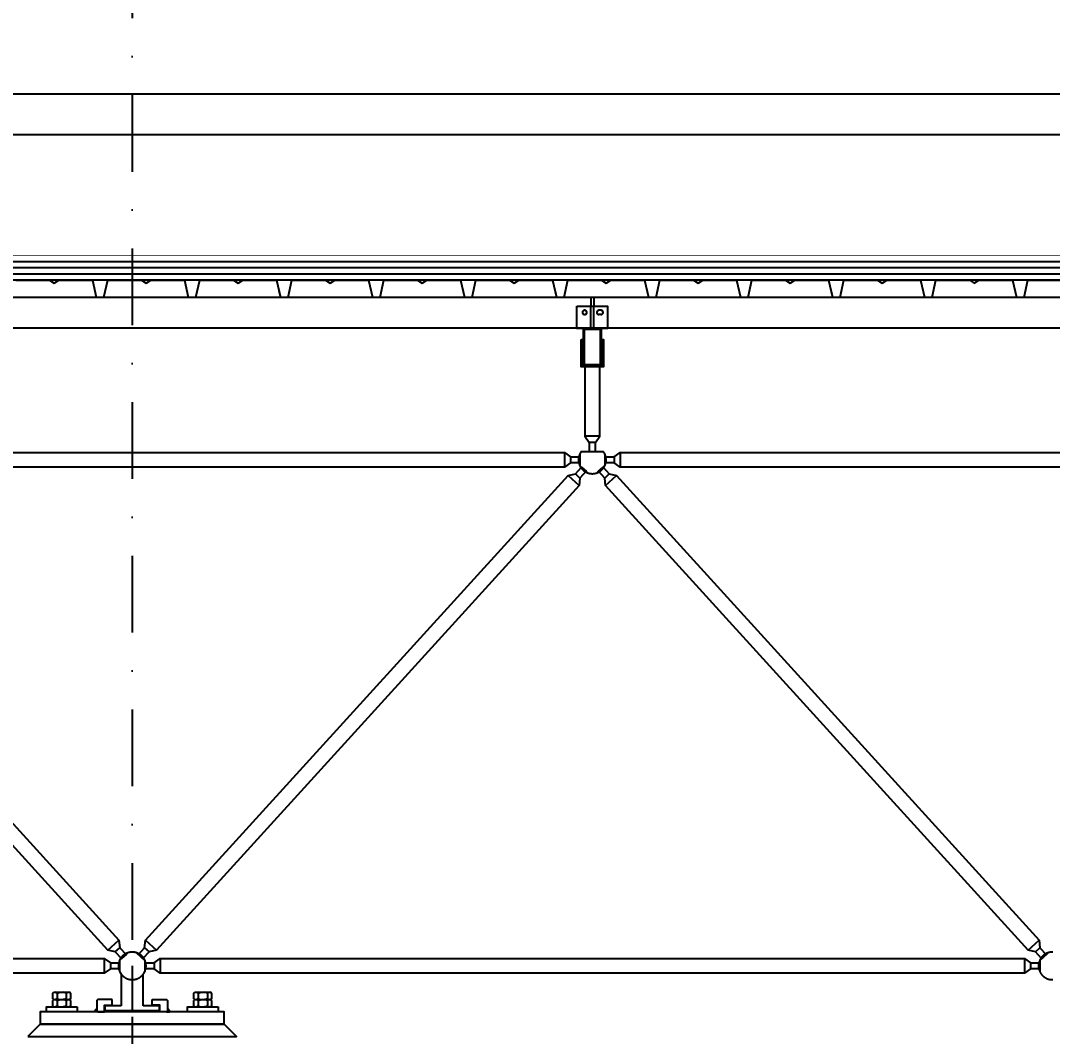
# Model space of a CAD drawing. Header units: centimetres. Extents: x 26569 to 160723, y -3143 to 14565.
# Drawn here: x 121071.3 to 121407.7, y -1001.5 to -670.3 of the extents above; entities that cross this region are included whole.
import ezdxf

# ---------------------------------------------------------------- set-up
doc = ezdxf.new("R2010")
doc.units = ezdxf.units.CM
doc.header["$LTSCALE"] = 100
doc.linetypes.add('DASHDOT2', pattern=[0.5, 0.25, -0.125, 0, -0.125])
doc.linetypes.add('HIDDEN', pattern=[9.525, 6.35, -3.175])
for name, color, linetype in [('A-ANNO-DIMS', 187, 'Continuous'), ('A-ANNO-GRID', 155, 'DASHDOT2'), ('A-ELEV-02', 253, 'Continuous'), ('A-ELEV-04', 250, 'Continuous'), ('A-WALL-INSL', 249, 'Continuous'), ('A-WALL-SNWPNL', 200, 'Continuous'), ('S-STEL', 3, 'Continuous')]:
    doc.layers.add(name, color=color, linetype=linetype)
doc.styles.add('Fields_100', font='act_simplex.shx', dxfattribs={"width": 0.8, "height": 20})
doc.linetypes.add('BATTING', pattern='A,0.00254,-2.54,[134,ltypeshp.shx,S=2.54,R=0,X=-2.54,Y=0],-5.08,[134,ltypeshp.shx,S=2.54,R=180,X=2.54,Y=0],-2.54', length=10.16254)
doc.dimstyles.new('FIELDS_100', dxfattribs={"dimscale": 0, "dimtxt": 20, "dimasz": 5, "dimexe": 5, "dimexo": 5, "dimgap": 5, "dimtad": 0, "dimdec": 0, "dimzin": 0, "dimdsep": 46, "dimtxsty": 'Fields_100', "dimblk": 'DOT', "dimcen": 0.09, "dimclrt": 50, "dimadec": 0, "dimazin": 0, "dimtfac": 1, "dimtdec": 0, "dimtix": 1, "dimtofl": 0, "dimtmove": 1, "dimatfit": 3, "dimfxl": 5, "dimfxlon": 1, "dimtolj": 1, "dimtzin": 0, "dimarcsym": 0})

# ---------------------------------------------------------------- blocks, each defined once
blk = doc.blocks.new('_Dot')
at = {"color": 0, "linetype": 'ByBlock', "lineweight": -2}
blk.add_line((-0.5, 0), (-1, 0), dxfattribs=at)
at = {"color": 0, "linetype": 'ByBlock', "const_width": 0.5}
blk.add_lwpolyline([(-0.25, 0, 1), (0.25, 0, 1)], format="xyb", close=True, dxfattribs=at)
blk = doc.blocks.new('*D481')
at = {"layer": 'A-ANNO-DIMS', "color": 0, "lineweight": -2, "transparency": 16777216}
for p, q in [((119307.73, -198.45), (119307.73, -188.45)), ((121107.73, -198.45), (121107.73, -188.45)), ((119312.73, -193.45), (120176.06, -193.45)), ((121102.73, -193.45), (120239.4, -193.45))]:
    blk.add_line(p, q, dxfattribs=at)
at = {"layer": 'DEFPOINTS', "color": 0, "transparency": 16777216}
for p in [(121107.73, -193.45), (119307.73, -1038.45), (121107.73, -1038.45)]:
    blk.add_point(p, dxfattribs=at)
at = {"layer": 'A-ANNO-DIMS', "color": 0, "lineweight": -2, "transparency": 16777216, "xscale": 5, "yscale": 5, "zscale": 5, "rotation": 180}
blk.add_blockref('_Dot', (119307.73, -193.45), dxfattribs=at)
at = {"layer": 'A-ANNO-DIMS', "color": 0, "lineweight": -2, "transparency": 16777216, "xscale": 5, "yscale": 5, "zscale": 5}
blk.add_blockref('_Dot', (121107.73, -193.45), dxfattribs=at)
at = {"layer": 'A-ANNO-DIMS', "color": 50, "transparency": 16777216, "insert": (120207.73, -193.45), "char_height": 20, "attachment_point": 5, "style": 'Fields_100'}
blk.add_mtext('\\A1;1800', dxfattribs=at)
blk = doc.blocks.new('*D482')
at = {"layer": 'A-ANNO-DIMS', "color": 0, "lineweight": -2, "transparency": 16777216}
for p, q in [((121107.73, -198.45), (121107.73, -188.45)), ((122907.73, -198.45), (122907.73, -188.45)), ((121112.73, -193.45), (121976.06, -193.45)), ((122902.73, -193.45), (122039.4, -193.45))]:
    blk.add_line(p, q, dxfattribs=at)
at = {"layer": 'DEFPOINTS', "color": 0, "transparency": 16777216}
for p in [(122907.73, -193.45), (121107.73, -1038.45), (122907.73, -1038.45)]:
    blk.add_point(p, dxfattribs=at)
at = {"layer": 'A-ANNO-DIMS', "color": 0, "lineweight": -2, "transparency": 16777216, "xscale": 5, "yscale": 5, "zscale": 5, "rotation": 180}
blk.add_blockref('_Dot', (121107.73, -193.45), dxfattribs=at)
at = {"layer": 'A-ANNO-DIMS', "color": 0, "lineweight": -2, "transparency": 16777216, "xscale": 5, "yscale": 5, "zscale": 5}
blk.add_blockref('_Dot', (122907.73, -193.45), dxfattribs=at)
at = {"layer": 'A-ANNO-DIMS', "color": 50, "transparency": 16777216, "insert": (122007.73, -193.45), "char_height": 20, "attachment_point": 5, "style": 'Fields_100'}
blk.add_mtext('\\A1;1800', dxfattribs=at)
blk = doc.blocks.new('SOMUN')
for p, q in [((-9.8, 7.1), (-8.2, 8)), ((-9.8, 0.9), (-9.8, 7.1)), ((-9.8, 0.9), (-8.2, 0)), ((-8.2, 8), (-5, 8)), ((-8.2, 0), (-5, 0)), ((-5, 7.1), (-6.6, 8)), ((-5, 0.9), (-6.6, 0)), ((-5, 8), (5, 8)), ((-5, 7.1), (-1.7, 8)), ((-5, 7.1), (-5, 0.9)), ((-5, 0.9), (-1.7, 0)), ((-5, 0), (5, 0)), ((5, 7.1), (1.7, 8)), ((5, 0.9), (1.7, 0)), ((5, 8), (8.2, 8)), ((5, 7.1), (6.6, 8)), ((5, 7.1), (5, 0.9)), ((5, 0.9), (6.6, 0)), ((5, 0), (8.2, 0)), ((9.8, 7.1), (8.2, 8)), ((9.8, 0.9), (8.2, 0)), ((9.8, 0.9), (9.8, 7.1))]:
    blk.add_line(p, q)

msp = doc.modelspace()

# ---------------------------------------------------------------- hatches: boundary and pattern name
at = {"layer": 'A-ELEV-02'}
for points in [[(121096.23, -993.24), (121096.53, -993.54), (121095.53, -993.54), (121095.53, -993.51), (121095.53, -993.48), (121095.54, -993.44), (121095.54, -993.41), (121095.54, -993.37), (121095.55, -993.34), (121095.56, -993.31), (121095.57, -993.27), (121095.58, -993.24), (121095.59, -993.21), (121095.6, -993.18), (121095.61, -993.14), (121095.63, -993.11), (121095.64, -993.08), (121095.66, -993.05), (121095.68, -993.02), (121095.69, -992.99), (121095.71, -992.97), (121095.73, -992.94), (121095.76, -992.91), (121095.78, -992.89), (121095.8, -992.86), (121095.82, -992.84), (121095.85, -992.81), (121095.87, -992.79), (121095.9, -992.77), (121095.93, -992.75), (121095.95, -992.73), (121095.98, -992.71), (121096.01, -992.69), (121096.04, -992.67), (121096.07, -992.65), (121096.1, -992.64), (121096.13, -992.63), (121096.17, -992.61), (121096.2, -992.6), (121096.23, -992.59)], [(121119.23, -993.24), (121118.93, -993.54), (121119.93, -993.54), (121119.93, -993.51), (121119.93, -993.48), (121119.92, -993.44), (121119.92, -993.41), (121119.92, -993.37), (121119.91, -993.34), (121119.9, -993.31), (121119.89, -993.27), (121119.88, -993.24), (121119.87, -993.21), (121119.86, -993.18), (121119.85, -993.14), (121119.83, -993.11), (121119.82, -993.08), (121119.8, -993.05), (121119.78, -993.02), (121119.77, -992.99), (121119.75, -992.97), (121119.73, -992.94), (121119.7, -992.91), (121119.68, -992.89), (121119.66, -992.86), (121119.64, -992.84), (121119.61, -992.81), (121119.59, -992.79), (121119.56, -992.77), (121119.53, -992.75), (121119.5, -992.73), (121119.48, -992.71), (121119.45, -992.69), (121119.42, -992.67), (121119.39, -992.65), (121119.36, -992.64), (121119.33, -992.63), (121119.29, -992.61), (121119.26, -992.6), (121119.23, -992.59)]]:
    msp.add_hatch(color=256, dxfattribs=at).paths.add_polyline_path(points, flags=0)

# ---------------------------------------------------------------- linework, layer by layer
at = {"elevation": 0}
for points in [[(121089.73, -991.94), (121089.73, -993.54), (121079.73, -993.54), (121079.73, -991.94), (121089.73, -991.94)], [(121135.73, -991.94), (121135.73, -993.54), (121125.73, -993.54), (121125.73, -991.94), (121135.73, -991.94)]]:
    msp.add_lwpolyline(points, dxfattribs=at)
for points in [[(121077.73, -997.54), (121137.73, -997.54), (121137.73, -993.54), (121077.73, -993.54)], [(121073.73, -1001.54), (121141.73, -1001.54), (121137.73, -997.54), (121077.73, -997.54)]]:
    msp.add_lwpolyline(points, close=True)
at = {"layer": 'A-ANNO-GRID'}
msp.add_lwpolyline([(121107.73, -143.45), (121107.73, -1876.54)], dxfattribs=at)
at = {"layer": 'A-ELEV-02'}
for points in [[(113862.73, -760.44), (122930.23, -760.44)], [(121257.23, -760.44), (121257.23, -763.44)], [(121258.23, -760.44), (121258.23, -763.44)], [(121259.93, -764.74), (121259.91, -764.74), (121259.9, -764.74), (121259.88, -764.75), (121259.87, -764.75), (121259.85, -764.75), (121259.83, -764.75), (121259.82, -764.75), (121259.8, -764.76), (121259.79, -764.76), (121259.77, -764.76), (121259.75, -764.77), (121259.74, -764.77), (121259.72, -764.78), (121259.7, -764.78), (121259.69, -764.79), (121259.67, -764.79), (121259.66, -764.8), (121259.64, -764.81), (121259.62, -764.81), (121259.61, -764.82), (121259.59, -764.83), (121259.58, -764.84), (121259.56, -764.85), (121259.55, -764.86), (121259.53, -764.87), (121259.52, -764.88), (121259.5, -764.89), (121259.49, -764.9), (121259.47, -764.91), (121259.46, -764.92), (121259.45, -764.94), (121259.43, -764.95), (121259.42, -764.96), (121259.41, -764.98), (121259.4, -764.99), (121259.39, -765), (121259.38, -765.02), (121259.36, -765.03), (121259.35, -765.05), (121259.34, -765.06), (121259.33, -765.08), (121259.33, -765.09), (121259.32, -765.11), (121259.31, -765.12), (121259.3, -765.14), (121259.29, -765.15), (121259.29, -765.17), (121259.28, -765.19), (121259.27, -765.2), (121259.27, -765.22), (121259.26, -765.23), (121259.26, -765.25), (121259.25, -765.27), (121259.25, -765.28), (121259.24, -765.3), (121259.24, -765.32), (121259.24, -765.33), (121259.24, -765.35), (121259.23, -765.36), (121259.23, -765.38), (121259.23, -765.4), (121259.23, -765.41), (121259.23, -765.43), (121259.23, -765.44), (121259.23, -765.46), (121259.23, -765.48), (121259.23, -765.49), (121259.23, -765.51), (121259.23, -765.52), (121259.24, -765.54), (121259.24, -765.55), (121259.24, -765.57), (121259.24, -765.59), (121259.25, -765.6), (121259.25, -765.62), (121259.26, -765.64), (121259.26, -765.65), (121259.27, -765.67), (121259.27, -765.69), (121259.28, -765.7), (121259.29, -765.72), (121259.29, -765.73), (121259.3, -765.75), (121259.31, -765.77), (121259.32, -765.78), (121259.33, -765.8), (121259.33, -765.81), (121259.34, -765.83), (121259.35, -765.84), (121259.36, -765.86), (121259.38, -765.87), (121259.39, -765.89), (121259.4, -765.9), (121259.41, -765.91), (121259.42, -765.93), (121259.43, -765.94), (121259.45, -765.95), (121259.46, -765.96), (121259.47, -765.98), (121259.49, -765.99), (121259.5, -766), (121259.52, -766.01), (121259.53, -766.02), (121259.55, -766.03), (121259.56, -766.04), (121259.58, -766.05), (121259.59, -766.06), (121259.61, -766.07), (121259.62, -766.07), (121259.64, -766.08), (121259.66, -766.09), (121259.67, -766.09), (121259.69, -766.1), (121259.7, -766.11), (121259.72, -766.11), (121259.74, -766.12), (121259.75, -766.12), (121259.77, -766.13), (121259.79, -766.13), (121259.8, -766.13), (121259.82, -766.13), (121259.83, -766.14), (121259.85, -766.14), (121259.87, -766.14), (121259.88, -766.14), (121259.9, -766.14), (121259.91, -766.14), (121259.93, -766.14)], [(121260.53, -764.74), (121259.93, -764.74)], [(121260.53, -766.14), (121259.93, -766.14)], [(121260.53, -766.14), (121260.55, -766.14), (121260.56, -766.14), (121260.58, -766.14), (121260.59, -766.14), (121260.61, -766.14), (121260.62, -766.14), (121260.64, -766.13), (121260.66, -766.13), (121260.67, -766.13), (121260.69, -766.13), (121260.71, -766.12), (121260.72, -766.12), (121260.74, -766.11), (121260.76, -766.11), (121260.77, -766.1), (121260.79, -766.09), (121260.8, -766.09), (121260.82, -766.08), (121260.84, -766.07), (121260.85, -766.07), (121260.87, -766.06), (121260.88, -766.05), (121260.9, -766.04), (121260.91, -766.03), (121260.93, -766.02), (121260.94, -766.01), (121260.96, -766), (121260.97, -765.99), (121260.98, -765.98), (121261, -765.96), (121261.01, -765.95), (121261.02, -765.94), (121261.04, -765.93), (121261.05, -765.91), (121261.06, -765.9), (121261.07, -765.89), (121261.08, -765.87), (121261.1, -765.86), (121261.11, -765.84), (121261.12, -765.83), (121261.13, -765.81), (121261.13, -765.8), (121261.14, -765.78), (121261.15, -765.77), (121261.16, -765.75), (121261.17, -765.73), (121261.17, -765.72), (121261.18, -765.7), (121261.19, -765.69), (121261.19, -765.67), (121261.2, -765.65), (121261.2, -765.64), (121261.21, -765.62), (121261.21, -765.6), (121261.21, -765.59), (121261.22, -765.57), (121261.22, -765.55), (121261.22, -765.54), (121261.23, -765.52), (121261.23, -765.51), (121261.23, -765.49), (121261.23, -765.48), (121261.23, -765.46), (121261.23, -765.44), (121261.23, -765.43), (121261.23, -765.41), (121261.23, -765.4), (121261.23, -765.38), (121261.23, -765.36), (121261.22, -765.35), (121261.22, -765.33), (121261.22, -765.32), (121261.21, -765.3), (121261.21, -765.28), (121261.21, -765.27), (121261.2, -765.25), (121261.2, -765.23), (121261.19, -765.22), (121261.19, -765.2), (121261.18, -765.19), (121261.17, -765.17), (121261.17, -765.15), (121261.16, -765.14), (121261.15, -765.12), (121261.14, -765.11), (121261.13, -765.09), (121261.13, -765.08), (121261.12, -765.06), (121261.11, -765.05), (121261.1, -765.03), (121261.08, -765.02), (121261.07, -765), (121261.06, -764.99), (121261.05, -764.98), (121261.04, -764.96), (121261.02, -764.95), (121261.01, -764.94), (121261, -764.92), (121260.98, -764.91), (121260.97, -764.9), (121260.96, -764.89), (121260.94, -764.88), (121260.93, -764.87), (121260.91, -764.86), (121260.9, -764.85), (121260.88, -764.84), (121260.87, -764.83), (121260.85, -764.82), (121260.84, -764.81), (121260.82, -764.81), (121260.8, -764.8), (121260.79, -764.79), (121260.77, -764.79), (121260.76, -764.78), (121260.74, -764.78), (121260.72, -764.77), (121260.71, -764.77), (121260.69, -764.76), (121260.67, -764.76), (121260.66, -764.76), (121260.64, -764.75), (121260.62, -764.75), (121260.61, -764.75), (121260.59, -764.75), (121260.58, -764.75), (121260.56, -764.74), (121260.55, -764.74), (121260.53, -764.74)], [(113862.73, -770.44), (122930.23, -770.44)], [(121252.73, -770.44), (121262.73, -770.44)], [(121254.13, -776.04), (121254.63, -776.04)], [(121260.83, -776.04), (121261.33, -776.04)], [(121254.13, -777.44), (121254.63, -777.44)], [(121260.83, -777.44), (121261.33, -777.44)], [(121255.31, -783.24), (121255.31, -805.84), (121256.73, -807.84), (121256.73, -810.84)], [(121258.73, -810.84), (121258.73, -807.84), (121260.14, -805.84), (121260.14, -783.24)], [(121260.14, -805.84), (121255.31, -805.84)], [(121258.73, -807.84), (121256.73, -807.84)], [(120961.83, -812.54), (120964.83, -812.54), (120966.83, -811.13), (121248.63, -811.13), (121250.63, -812.54), (121253.63, -812.54)], [(121248.63, -811.13), (121248.63, -815.96)], [(121250.63, -812.54), (121250.63, -814.54)], [(121254.13, -810.84), (121254.04, -810.96), (121253.96, -811.09), (121253.88, -811.22), (121253.8, -811.35), (121253.73, -811.48), (121253.66, -811.62), (121253.6, -811.76), (121253.54, -811.91), (121253.48, -812.05), (121253.46, -812.13), (121253.43, -812.2), (121253.41, -812.28), (121253.39, -812.36), (121253.37, -812.43), (121253.35, -812.51), (121253.33, -812.59), (121253.32, -812.67), (121253.3, -812.74), (121253.29, -812.82), (121253.28, -812.9), (121253.27, -812.98), (121253.26, -813.06), (121253.25, -813.14), (121253.24, -813.22), (121253.24, -813.3), (121253.23, -813.38), (121253.23, -813.46), (121253.23, -813.54), (121253.23, -813.62), (121253.23, -813.7), (121253.24, -813.78), (121253.24, -813.86), (121253.25, -813.94), (121253.25, -814.01), (121253.26, -814.09), (121253.27, -814.17), (121253.29, -814.25), (121253.31, -814.4), (121253.35, -814.56), (121253.38, -814.71), (121253.43, -814.86), (121253.47, -815), (121253.52, -815.14), (121253.58, -815.29), (121253.64, -815.42), (121253.71, -815.56), (121253.77, -815.69), (121253.85, -815.82), (121253.93, -815.95), (121254.01, -816.07), (121254.1, -816.2), (121254.19, -816.32), (121254.29, -816.44), (121254.39, -816.56), (121254.5, -816.68), (121254.55, -816.73), (121254.61, -816.79), (121254.67, -816.84), (121254.73, -816.9), (121254.79, -816.95), (121254.85, -817), (121254.91, -817.05), (121254.97, -817.1), (121255.03, -817.15), (121255.1, -817.19), (121255.16, -817.24), (121255.23, -817.29), (121255.3, -817.33), (121255.36, -817.37), (121255.43, -817.41), (121255.5, -817.45), (121255.57, -817.49), (121255.64, -817.53), (121255.71, -817.57), (121255.78, -817.6), (121255.86, -817.64), (121255.93, -817.67), (121256, -817.7), (121256.08, -817.73), (121256.15, -817.76), (121256.22, -817.78), (121256.3, -817.81), (121256.37, -817.83), (121256.52, -817.88), (121256.67, -817.92), (121256.83, -817.95), (121256.98, -817.98), (121257.13, -818), (121257.28, -818.02), (121257.43, -818.03), (121257.58, -818.04), (121257.73, -818.04), (121257.88, -818.04), (121258.03, -818.03), (121258.18, -818.02), (121258.33, -818), (121258.48, -817.98), (121258.63, -817.95), (121258.79, -817.92), (121258.94, -817.88), (121259.09, -817.83), (121259.16, -817.81), (121259.24, -817.78), (121259.31, -817.76), (121259.38, -817.73), (121259.46, -817.7), (121259.53, -817.67), (121259.6, -817.64), (121259.68, -817.6), (121259.75, -817.57), (121259.82, -817.53), (121259.89, -817.49), (121259.96, -817.45), (121260.03, -817.41), (121260.1, -817.37), (121260.16, -817.33), (121260.23, -817.29), (121260.3, -817.24), (121260.36, -817.19), (121260.43, -817.15), (121260.49, -817.1), (121260.55, -817.05), (121260.61, -817), (121260.67, -816.95), (121260.73, -816.9), (121260.79, -816.84), (121260.85, -816.79), (121260.91, -816.73), (121260.96, -816.68), (121261.07, -816.56), (121261.17, -816.44), (121261.27, -816.32), (121261.36, -816.2), (121261.45, -816.07), (121261.53, -815.95), (121261.61, -815.82), (121261.69, -815.69), (121261.75, -815.56), (121261.82, -815.42), (121261.88, -815.29), (121261.94, -815.14), (121261.99, -815), (121262.03, -814.86), (121262.08, -814.71), (121262.11, -814.56), (121262.15, -814.4), (121262.17, -814.25), (121262.19, -814.17), (121262.2, -814.09), (121262.21, -814.01), (121262.21, -813.94), (121262.22, -813.86), (121262.22, -813.78), (121262.23, -813.7), (121262.23, -813.62), (121262.23, -813.54), (121262.23, -813.46), (121262.23, -813.38), (121262.22, -813.3), (121262.22, -813.22), (121262.21, -813.14), (121262.2, -813.06), (121262.19, -812.98), (121262.18, -812.9), (121262.17, -812.82), (121262.16, -812.74), (121262.14, -812.67), (121262.13, -812.59), (121262.11, -812.51), (121262.09, -812.43), (121262.07, -812.36), (121262.05, -812.28), (121262.03, -812.2), (121262, -812.13), (121261.98, -812.05), (121261.92, -811.91), (121261.86, -811.76), (121261.8, -811.62), (121261.73, -811.48), (121261.66, -811.35), (121261.58, -811.22), (121261.5, -811.09), (121261.42, -810.96), (121261.33, -810.84)], [(121253.63, -811.69), (121253.63, -815.4)], [(121254.13, -810.84), (121261.33, -810.84)], [(121261.83, -812.54), (121264.83, -812.54), (121266.83, -811.13), (121548.63, -811.13), (121550.63, -812.54), (121553.63, -812.54)], [(121261.83, -811.69), (121261.83, -815.4)], [(121264.83, -812.54), (121264.83, -814.54)], [(121266.83, -811.13), (121266.83, -815.96)], [(121253.63, -814.54), (121250.63, -814.54), (121248.63, -815.96), (120966.83, -815.96), (120964.83, -814.54), (120961.83, -814.54)], [(121253.6, -815.33), (121256.34, -817.83)], [(121259.12, -817.83), (121261.86, -815.33)], [(121553.63, -814.54), (121550.63, -814.54), (121548.63, -815.96), (121266.83, -815.96), (121264.83, -814.54), (121261.83, -814.54)], [(121249.82, -818.65), (121253.4, -821.9)], [(121252.21, -818.12), (121253.69, -819.47)], [(121261.77, -819.47), (121263.25, -818.12)], [(121262.06, -821.9), (121265.64, -818.65)], [(121099.82, -973.43), (121103.4, -970.19)], [(121112.06, -970.19), (121115.64, -973.43)], [(121399.82, -973.43), (121403.4, -970.19)], [(121102.21, -973.96), (121103.69, -972.62)], [(121111.33, -981.24), (121111.42, -981.12), (121111.5, -981), (121111.58, -980.87), (121111.66, -980.74), (121111.73, -980.6), (121111.8, -980.47), (121111.86, -980.32), (121111.92, -980.18), (121111.98, -980.03), (121112, -979.96), (121112.03, -979.88), (121112.05, -979.81), (121112.07, -979.73), (121112.09, -979.65), (121112.11, -979.58), (121112.13, -979.5), (121112.14, -979.42), (121112.16, -979.34), (121112.17, -979.26), (121112.18, -979.19), (121112.19, -979.11), (121112.2, -979.03), (121112.21, -978.95), (121112.22, -978.87), (121112.22, -978.79), (121112.23, -978.71), (121112.23, -978.63), (121112.23, -978.55), (121112.23, -978.47), (121112.23, -978.39), (121112.22, -978.31), (121112.22, -978.23), (121112.21, -978.15), (121112.21, -978.07), (121112.2, -977.99), (121112.19, -977.92), (121112.17, -977.84), (121112.15, -977.68), (121112.11, -977.53), (121112.08, -977.38), (121112.03, -977.23), (121111.99, -977.09), (121111.94, -976.94), (121111.88, -976.8), (121111.82, -976.67), (121111.75, -976.53), (121111.69, -976.4), (121111.61, -976.27), (121111.53, -976.14), (121111.45, -976.01), (121111.36, -975.89), (121111.27, -975.76), (121111.17, -975.64), (121111.07, -975.53), (121110.96, -975.41), (121110.91, -975.36), (121110.85, -975.3), (121110.79, -975.25), (121110.73, -975.19), (121110.67, -975.14), (121110.61, -975.09), (121110.55, -975.04), (121110.49, -974.99), (121110.43, -974.94), (121110.36, -974.89), (121110.3, -974.85), (121110.23, -974.8), (121110.16, -974.76), (121110.1, -974.72), (121110.03, -974.67), (121109.96, -974.63), (121109.89, -974.6), (121109.82, -974.56), (121109.75, -974.52), (121109.68, -974.49), (121109.6, -974.45), (121109.53, -974.42), (121109.46, -974.39), (121109.38, -974.36), (121109.31, -974.33), (121109.24, -974.3), (121109.16, -974.28), (121109.09, -974.25), (121108.94, -974.21), (121108.79, -974.17), (121108.63, -974.14), (121108.48, -974.11), (121108.33, -974.08), (121108.18, -974.07), (121108.03, -974.05), (121107.88, -974.05), (121107.73, -974.04), (121107.58, -974.05), (121107.43, -974.05), (121107.28, -974.07), (121107.13, -974.08), (121106.98, -974.11), (121106.83, -974.14), (121106.67, -974.17), (121106.52, -974.21), (121106.37, -974.25), (121106.3, -974.28), (121106.22, -974.3), (121106.15, -974.33), (121106.08, -974.36), (121106, -974.39), (121105.93, -974.42), (121105.86, -974.45), (121105.78, -974.49), (121105.71, -974.52), (121105.64, -974.56), (121105.57, -974.6), (121105.5, -974.63), (121105.43, -974.67), (121105.36, -974.72), (121105.3, -974.76), (121105.23, -974.8), (121105.16, -974.85), (121105.1, -974.89), (121105.03, -974.94), (121104.97, -974.99), (121104.91, -975.04), (121104.85, -975.09), (121104.79, -975.14), (121104.73, -975.19), (121104.67, -975.25), (121104.61, -975.3), (121104.55, -975.36), (121104.5, -975.41), (121104.39, -975.53), (121104.29, -975.64), (121104.19, -975.76), (121104.1, -975.89), (121104.01, -976.01), (121103.93, -976.14), (121103.85, -976.27), (121103.77, -976.4), (121103.71, -976.53), (121103.64, -976.67), (121103.58, -976.8), (121103.52, -976.94), (121103.47, -977.09), (121103.43, -977.23), (121103.38, -977.38), (121103.35, -977.53), (121103.31, -977.68), (121103.29, -977.84), (121103.27, -977.92), (121103.26, -977.99), (121103.25, -978.07), (121103.25, -978.15), (121103.24, -978.23), (121103.24, -978.31), (121103.23, -978.39), (121103.23, -978.47), (121103.23, -978.55), (121103.23, -978.63), (121103.23, -978.71), (121103.24, -978.79), (121103.24, -978.87), (121103.25, -978.95), (121103.26, -979.03), (121103.27, -979.11), (121103.28, -979.19), (121103.29, -979.26), (121103.3, -979.34), (121103.32, -979.42), (121103.33, -979.5), (121103.35, -979.58), (121103.37, -979.65), (121103.39, -979.73), (121103.41, -979.81), (121103.43, -979.88), (121103.46, -979.96), (121103.48, -980.03), (121103.54, -980.18), (121103.6, -980.32), (121103.66, -980.47), (121103.73, -980.6), (121103.8, -980.74), (121103.88, -980.87), (121103.96, -981), (121104.04, -981.12), (121104.13, -981.24)], [(121103.6, -976.76), (121106.34, -974.26)], [(121109.12, -974.26), (121111.86, -976.76)], [(121111.77, -972.62), (121113.25, -973.96)], [(121402.21, -973.96), (121403.69, -972.62)], [(121407.83, -974.04), (121407.73, -974.04), (121407.63, -974.04), (121407.53, -974.05), (121407.43, -974.05), (121407.33, -974.06), (121407.22, -974.07), (121407.12, -974.09), (121407.02, -974.1), (121406.91, -974.12), (121406.81, -974.14), (121406.7, -974.16), (121406.6, -974.19), (121406.49, -974.22), (121406.39, -974.25), (121406.28, -974.28), (121406.18, -974.32), (121406.07, -974.36), (121405.97, -974.4), (121405.87, -974.45), (121405.76, -974.5), (121405.66, -974.55), (121405.56, -974.6), (121405.46, -974.66), (121405.36, -974.72), (121405.27, -974.78), (121405.17, -974.84), (121405.08, -974.91), (121404.98, -974.98), (121404.89, -975.05), (121404.8, -975.12), (121404.72, -975.2), (121404.63, -975.28), (121404.55, -975.36), (121404.47, -975.45), (121404.39, -975.53), (121404.31, -975.62), (121404.24, -975.71), (121404.16, -975.8), (121404.09, -975.89), (121404.03, -975.99), (121403.96, -976.08), (121403.9, -976.18), (121403.84, -976.28), (121403.79, -976.38), (121403.73, -976.48), (121403.68, -976.58), (121403.63, -976.68), (121403.59, -976.78), (121403.55, -976.89), (121403.51, -976.99), (121403.47, -977.1), (121403.44, -977.2), (121403.4, -977.31), (121403.37, -977.41), (121403.35, -977.52), (121403.33, -977.62), (121403.31, -977.72), (121403.29, -977.83), (121403.27, -977.93), (121403.26, -978.04), (121403.25, -978.14), (121403.24, -978.24), (121403.23, -978.34), (121403.23, -978.44), (121403.23, -978.54), (121403.23, -978.64), (121403.23, -978.74), (121403.24, -978.85), (121403.25, -978.95), (121403.26, -979.05), (121403.27, -979.15), (121403.29, -979.26), (121403.31, -979.36), (121403.33, -979.47), (121403.35, -979.57), (121403.37, -979.68), (121403.4, -979.78), (121403.44, -979.89), (121403.47, -979.99), (121403.51, -980.1), (121403.55, -980.2), (121403.59, -980.3), (121403.63, -980.41), (121403.68, -980.51), (121403.73, -980.61), (121403.79, -980.71), (121403.84, -980.81), (121403.9, -980.91), (121403.96, -981.01), (121404.03, -981.1), (121404.09, -981.2), (121404.16, -981.29), (121404.24, -981.38), (121404.31, -981.47), (121404.39, -981.56), (121404.47, -981.64), (121404.55, -981.73), (121404.63, -981.81), (121404.72, -981.89), (121404.8, -981.96), (121404.89, -982.04), (121404.98, -982.11), (121405.08, -982.18), (121405.17, -982.25), (121405.27, -982.31), (121405.36, -982.37), (121405.46, -982.43), (121405.56, -982.49), (121405.66, -982.54), (121405.76, -982.59), (121405.87, -982.64), (121405.97, -982.69), (121406.07, -982.73), (121406.18, -982.77), (121406.28, -982.8), (121406.39, -982.84), (121406.49, -982.87), (121406.6, -982.9), (121406.7, -982.92), (121406.81, -982.95), (121406.91, -982.97), (121407.02, -982.99), (121407.12, -983), (121407.22, -983.02), (121407.33, -983.03), (121407.43, -983.03), (121407.53, -983.04), (121407.63, -983.04), (121407.73, -983.04), (121407.83, -983.04)], [(121403.6, -976.76), (121406.34, -974.26)], [(120811.83, -977.54), (120814.83, -977.54), (120816.83, -976.13), (121098.63, -976.13), (121100.63, -977.54), (121103.63, -977.54)], [(121098.63, -976.13), (121098.63, -980.96)], [(121100.63, -977.54), (121100.63, -979.54)], [(121103.63, -976.69), (121103.63, -980.4)], [(121107.73, -978.54), (121107.73, -993.54)], [(121111.83, -977.54), (121114.83, -977.54), (121116.83, -976.13), (121398.63, -976.13), (121400.63, -977.54), (121403.63, -977.54)], [(121111.83, -976.69), (121111.83, -980.4)], [(121114.83, -977.54), (121114.83, -979.54)], [(121116.83, -976.13), (121116.83, -980.96)], [(121398.63, -976.13), (121398.63, -980.96)], [(121400.63, -977.54), (121400.63, -979.54)], [(121403.63, -976.69), (121403.63, -980.4)], [(121103.63, -979.54), (121100.63, -979.54), (121098.63, -980.96), (120816.83, -980.96), (120814.83, -979.54), (120811.83, -979.54)], [(121104.13, -981.24), (121104.13, -991.54)], [(121111.33, -991.54), (121111.33, -981.24)], [(121403.63, -979.54), (121400.63, -979.54), (121398.63, -980.96), (121116.83, -980.96), (121114.83, -979.54), (121111.83, -979.54)], [(121104.13, -991.54), (121098.83, -991.54)], [(121098.83, -991.54), (121098.83, -993.14)], [(121116.63, -991.54), (121111.33, -991.54)], [(121116.63, -993.14), (121116.63, -991.54)], [(121096.23, -992.59), (121096.21, -992.6), (121096.19, -992.6), (121096.18, -992.61), (121096.16, -992.61), (121096.14, -992.62), (121096.12, -992.63), (121096.11, -992.64), (121096.09, -992.65), (121096.07, -992.65), (121096.06, -992.66), (121096.04, -992.67), (121096.02, -992.68), (121096, -992.69), (121095.99, -992.7), (121095.97, -992.71), (121095.95, -992.73), (121095.94, -992.74), (121095.92, -992.75), (121095.91, -992.76), (121095.89, -992.77), (121095.88, -992.79), (121095.86, -992.8), (121095.85, -992.81), (121095.83, -992.83), (121095.82, -992.84), (121095.8, -992.86), (121095.79, -992.87), (121095.77, -992.89), (121095.76, -992.9), (121095.75, -992.92), (121095.74, -992.94), (121095.72, -992.95), (121095.71, -992.97), (121095.7, -992.99), (121095.69, -993), (121095.68, -993.02), (121095.67, -993.04), (121095.66, -993.06), (121095.65, -993.07), (121095.64, -993.09), (121095.63, -993.11), (121095.62, -993.13), (121095.61, -993.15), (121095.6, -993.16), (121095.6, -993.18), (121095.59, -993.2), (121095.58, -993.22), (121095.58, -993.24), (121095.57, -993.26), (121095.57, -993.28), (121095.56, -993.3), (121095.56, -993.32), (121095.55, -993.34), (121095.55, -993.35), (121095.54, -993.37), (121095.54, -993.39), (121095.54, -993.41), (121095.54, -993.43), (121095.53, -993.45), (121095.53, -993.47), (121095.53, -993.49), (121095.53, -993.51), (121095.53, -993.53), (121095.53, -993.54)], [(121096.53, -993.54), (121095.53, -993.54)], [(121096.53, -993.54), (121096.23, -993.24)], [(121098.83, -993.14), (121116.63, -993.14)], [(121099.03, -993.54), (121099.03, -993.34)], [(121099.03, -993.34), (121116.43, -993.34)], [(121116.43, -993.54), (121099.03, -993.54)], [(121099.08, -993.34), (121099.08, -993.14)], [(121116.38, -993.34), (121116.38, -993.14)], [(121116.43, -993.54), (121116.43, -993.34)], [(121118.93, -993.54), (121119.23, -993.24)], [(121118.93, -993.54), (121119.93, -993.54)], [(121119.93, -993.54), (121119.93, -993.53), (121119.93, -993.51), (121119.93, -993.49), (121119.93, -993.47), (121119.93, -993.45), (121119.92, -993.43), (121119.92, -993.41), (121119.92, -993.39), (121119.92, -993.37), (121119.91, -993.35), (121119.91, -993.34), (121119.9, -993.32), (121119.9, -993.3), (121119.89, -993.28), (121119.89, -993.26), (121119.88, -993.24), (121119.88, -993.22), (121119.87, -993.2), (121119.86, -993.18), (121119.86, -993.16), (121119.85, -993.15), (121119.84, -993.13), (121119.83, -993.11), (121119.82, -993.09), (121119.81, -993.07), (121119.8, -993.06), (121119.79, -993.04), (121119.78, -993.02), (121119.77, -993), (121119.76, -992.99), (121119.75, -992.97), (121119.74, -992.95), (121119.72, -992.94), (121119.71, -992.92), (121119.7, -992.9), (121119.69, -992.89), (121119.67, -992.87), (121119.66, -992.86), (121119.64, -992.84), (121119.63, -992.83), (121119.61, -992.81), (121119.6, -992.8), (121119.58, -992.79), (121119.57, -992.77), (121119.55, -992.76), (121119.54, -992.75), (121119.52, -992.74), (121119.51, -992.73), (121119.49, -992.71), (121119.47, -992.7), (121119.46, -992.69), (121119.44, -992.68), (121119.42, -992.67), (121119.4, -992.66), (121119.39, -992.65), (121119.37, -992.65), (121119.35, -992.64), (121119.34, -992.63), (121119.32, -992.62), (121119.3, -992.61), (121119.28, -992.61), (121119.27, -992.6), (121119.25, -992.6), (121119.23, -992.59)]]:
    msp.add_lwpolyline(points, dxfattribs=at)
for points in [[(121252.73, -763.44), (121262.73, -763.44), (121262.73, -770.74), (121252.73, -770.74)], [(121255.93, -765.44), (121255.93, -765.43), (121255.93, -765.41), (121255.93, -765.4), (121255.93, -765.38), (121255.93, -765.36), (121255.92, -765.35), (121255.92, -765.33), (121255.92, -765.32), (121255.91, -765.3), (121255.91, -765.28), (121255.91, -765.27), (121255.9, -765.25), (121255.9, -765.23), (121255.89, -765.22), (121255.89, -765.2), (121255.88, -765.19), (121255.87, -765.17), (121255.87, -765.15), (121255.86, -765.14), (121255.85, -765.12), (121255.84, -765.11), (121255.83, -765.09), (121255.83, -765.08), (121255.82, -765.06), (121255.81, -765.05), (121255.8, -765.03), (121255.78, -765.02), (121255.77, -765), (121255.76, -764.99), (121255.75, -764.98), (121255.74, -764.96), (121255.72, -764.95), (121255.71, -764.94), (121255.7, -764.92), (121255.68, -764.91), (121255.67, -764.9), (121255.66, -764.89), (121255.64, -764.88), (121255.63, -764.87), (121255.61, -764.86), (121255.6, -764.85), (121255.58, -764.84), (121255.57, -764.83), (121255.55, -764.82), (121255.54, -764.81), (121255.52, -764.81), (121255.5, -764.8), (121255.49, -764.79), (121255.47, -764.79), (121255.46, -764.78), (121255.44, -764.78), (121255.42, -764.77), (121255.41, -764.77), (121255.39, -764.76), (121255.37, -764.76), (121255.36, -764.76), (121255.34, -764.75), (121255.32, -764.75), (121255.31, -764.75), (121255.29, -764.75), (121255.28, -764.75), (121255.26, -764.74), (121255.25, -764.74), (121255.23, -764.74), (121255.21, -764.74), (121255.2, -764.74), (121255.18, -764.75), (121255.17, -764.75), (121255.15, -764.75), (121255.13, -764.75), (121255.12, -764.75), (121255.1, -764.76), (121255.09, -764.76), (121255.07, -764.76), (121255.05, -764.77), (121255.04, -764.77), (121255.02, -764.78), (121255, -764.78), (121254.99, -764.79), (121254.97, -764.79), (121254.96, -764.8), (121254.94, -764.81), (121254.92, -764.81), (121254.91, -764.82), (121254.89, -764.83), (121254.88, -764.84), (121254.86, -764.85), (121254.85, -764.86), (121254.83, -764.87), (121254.82, -764.88), (121254.8, -764.89), (121254.79, -764.9), (121254.77, -764.91), (121254.76, -764.92), (121254.75, -764.94), (121254.73, -764.95), (121254.72, -764.96), (121254.71, -764.98), (121254.7, -764.99), (121254.69, -765), (121254.68, -765.02), (121254.66, -765.03), (121254.65, -765.05), (121254.64, -765.06), (121254.63, -765.08), (121254.63, -765.09), (121254.62, -765.11), (121254.61, -765.12), (121254.6, -765.14), (121254.59, -765.15), (121254.59, -765.17), (121254.58, -765.19), (121254.57, -765.2), (121254.57, -765.22), (121254.56, -765.23), (121254.56, -765.25), (121254.55, -765.27), (121254.55, -765.28), (121254.54, -765.3), (121254.54, -765.32), (121254.54, -765.33), (121254.54, -765.35), (121254.53, -765.36), (121254.53, -765.38), (121254.53, -765.4), (121254.53, -765.41), (121254.53, -765.43), (121254.53, -765.44), (121254.53, -765.46), (121254.53, -765.48), (121254.53, -765.49), (121254.53, -765.51), (121254.53, -765.52), (121254.54, -765.54), (121254.54, -765.55), (121254.54, -765.57), (121254.54, -765.59), (121254.55, -765.6), (121254.55, -765.62), (121254.56, -765.64), (121254.56, -765.65), (121254.57, -765.67), (121254.57, -765.69), (121254.58, -765.7), (121254.59, -765.72), (121254.59, -765.73), (121254.6, -765.75), (121254.61, -765.77), (121254.62, -765.78), (121254.63, -765.8), (121254.63, -765.81), (121254.64, -765.83), (121254.65, -765.84), (121254.66, -765.86), (121254.68, -765.87), (121254.69, -765.89), (121254.7, -765.9), (121254.71, -765.91), (121254.72, -765.93), (121254.73, -765.94), (121254.75, -765.95), (121254.76, -765.96), (121254.77, -765.98), (121254.79, -765.99), (121254.8, -766), (121254.82, -766.01), (121254.83, -766.02), (121254.85, -766.03), (121254.86, -766.04), (121254.88, -766.05), (121254.89, -766.06), (121254.91, -766.07), (121254.92, -766.07), (121254.94, -766.08), (121254.96, -766.09), (121254.97, -766.09), (121254.99, -766.1), (121255, -766.11), (121255.02, -766.11), (121255.04, -766.12), (121255.05, -766.12), (121255.07, -766.13), (121255.09, -766.13), (121255.1, -766.13), (121255.12, -766.13), (121255.13, -766.14), (121255.15, -766.14), (121255.17, -766.14), (121255.18, -766.14), (121255.2, -766.14), (121255.21, -766.14), (121255.23, -766.14), (121255.25, -766.14), (121255.26, -766.14), (121255.28, -766.14), (121255.29, -766.14), (121255.31, -766.14), (121255.32, -766.14), (121255.34, -766.13), (121255.36, -766.13), (121255.37, -766.13), (121255.39, -766.13), (121255.41, -766.12), (121255.42, -766.12), (121255.44, -766.11), (121255.46, -766.11), (121255.47, -766.1), (121255.49, -766.09), (121255.5, -766.09), (121255.52, -766.08), (121255.54, -766.07), (121255.55, -766.07), (121255.57, -766.06), (121255.58, -766.05), (121255.6, -766.04), (121255.61, -766.03), (121255.63, -766.02), (121255.64, -766.01), (121255.66, -766), (121255.67, -765.99), (121255.68, -765.98), (121255.7, -765.96), (121255.71, -765.95), (121255.72, -765.94), (121255.74, -765.93), (121255.75, -765.91), (121255.76, -765.9), (121255.77, -765.89), (121255.78, -765.87), (121255.8, -765.86), (121255.81, -765.84), (121255.82, -765.83), (121255.83, -765.81), (121255.83, -765.8), (121255.84, -765.78), (121255.85, -765.77), (121255.86, -765.75), (121255.87, -765.73), (121255.87, -765.72), (121255.88, -765.7), (121255.89, -765.69), (121255.89, -765.67), (121255.9, -765.65), (121255.9, -765.64), (121255.91, -765.62), (121255.91, -765.6), (121255.91, -765.59), (121255.92, -765.57), (121255.92, -765.55), (121255.92, -765.54), (121255.93, -765.52), (121255.93, -765.51), (121255.93, -765.49), (121255.93, -765.48), (121255.93, -765.46)], [(121254.13, -774.24), (121254.63, -774.24), (121254.63, -782.74), (121260.83, -782.74), (121260.83, -774.24), (121261.33, -774.24), (121261.33, -783.24), (121254.13, -783.24)], [(121104.23, -976.18), (121102.21, -973.96), (121099.82, -973.43), (120962.06, -821.9), (120961.77, -819.47), (120959.75, -817.25), (120961.23, -815.9), (120963.25, -818.12), (120965.64, -818.65), (121103.4, -970.19), (121103.69, -972.62), (121105.71, -974.84)], [(121109.75, -974.84), (121111.77, -972.62), (121112.06, -970.19), (121249.82, -818.65), (121252.21, -818.12), (121254.23, -815.9), (121255.71, -817.25), (121253.69, -819.47), (121253.4, -821.9), (121115.64, -973.43), (121113.25, -973.96), (121111.23, -976.18)], [(121404.23, -976.18), (121402.21, -973.96), (121399.82, -973.43), (121262.06, -821.9), (121261.77, -819.47), (121259.75, -817.25), (121261.23, -815.9), (121263.25, -818.12), (121265.64, -818.65), (121403.4, -970.19), (121403.69, -972.62), (121405.71, -974.84)], [(121112.23, -978.54), (121112.23, -978.44), (121112.23, -978.34), (121112.22, -978.24), (121112.21, -978.14), (121112.2, -978.04), (121112.19, -977.93), (121112.17, -977.83), (121112.15, -977.72), (121112.13, -977.62), (121112.11, -977.52), (121112.08, -977.41), (121112.06, -977.31), (121112.02, -977.2), (121111.99, -977.1), (121111.95, -976.99), (121111.91, -976.89), (121111.87, -976.78), (121111.83, -976.68), (121111.78, -976.58), (121111.73, -976.48), (121111.67, -976.38), (121111.62, -976.28), (121111.56, -976.18), (121111.5, -976.08), (121111.43, -975.99), (121111.37, -975.89), (121111.3, -975.8), (121111.22, -975.71), (121111.15, -975.62), (121111.07, -975.53), (121110.99, -975.45), (121110.91, -975.36), (121110.83, -975.28), (121110.74, -975.2), (121110.66, -975.12), (121110.57, -975.05), (121110.48, -974.98), (121110.38, -974.91), (121110.29, -974.84), (121110.19, -974.78), (121110.1, -974.72), (121110, -974.66), (121109.9, -974.6), (121109.8, -974.55), (121109.7, -974.5), (121109.59, -974.45), (121109.49, -974.4), (121109.39, -974.36), (121109.28, -974.32), (121109.18, -974.28), (121109.07, -974.25), (121108.97, -974.22), (121108.86, -974.19), (121108.76, -974.16), (121108.65, -974.14), (121108.55, -974.12), (121108.44, -974.1), (121108.34, -974.09), (121108.24, -974.07), (121108.13, -974.06), (121108.03, -974.05), (121107.93, -974.05), (121107.83, -974.04), (121107.73, -974.04), (121107.63, -974.04), (121107.53, -974.05), (121107.43, -974.05), (121107.33, -974.06), (121107.22, -974.07), (121107.12, -974.09), (121107.02, -974.1), (121106.91, -974.12), (121106.81, -974.14), (121106.7, -974.16), (121106.6, -974.19), (121106.49, -974.22), (121106.39, -974.25), (121106.28, -974.28), (121106.18, -974.32), (121106.07, -974.36), (121105.97, -974.4), (121105.87, -974.45), (121105.76, -974.5), (121105.66, -974.55), (121105.56, -974.6), (121105.46, -974.66), (121105.36, -974.72), (121105.27, -974.78), (121105.17, -974.84), (121105.08, -974.91), (121104.98, -974.98), (121104.89, -975.05), (121104.8, -975.12), (121104.72, -975.2), (121104.63, -975.28), (121104.55, -975.36), (121104.47, -975.45), (121104.39, -975.53), (121104.31, -975.62), (121104.24, -975.71), (121104.16, -975.8), (121104.09, -975.89), (121104.03, -975.99), (121103.96, -976.08), (121103.9, -976.18), (121103.84, -976.28), (121103.79, -976.38), (121103.73, -976.48), (121103.68, -976.58), (121103.63, -976.68), (121103.59, -976.78), (121103.55, -976.89), (121103.51, -976.99), (121103.47, -977.1), (121103.44, -977.2), (121103.4, -977.31), (121103.37, -977.41), (121103.35, -977.52), (121103.33, -977.62), (121103.31, -977.72), (121103.29, -977.83), (121103.27, -977.93), (121103.26, -978.04), (121103.25, -978.14), (121103.24, -978.24), (121103.23, -978.34), (121103.23, -978.44), (121103.23, -978.54), (121103.23, -978.64), (121103.23, -978.74), (121103.24, -978.85), (121103.25, -978.95), (121103.26, -979.05), (121103.27, -979.15), (121103.29, -979.26), (121103.31, -979.36), (121103.33, -979.47), (121103.35, -979.57), (121103.37, -979.68), (121103.4, -979.78), (121103.44, -979.89), (121103.47, -979.99), (121103.51, -980.1), (121103.55, -980.2), (121103.59, -980.3), (121103.63, -980.41), (121103.68, -980.51), (121103.73, -980.61), (121103.79, -980.71), (121103.84, -980.81), (121103.9, -980.91), (121103.96, -981.01), (121104.03, -981.1), (121104.09, -981.2), (121104.16, -981.29), (121104.24, -981.38), (121104.31, -981.47), (121104.39, -981.56), (121104.47, -981.64), (121104.55, -981.73), (121104.63, -981.81), (121104.72, -981.89), (121104.8, -981.96), (121104.89, -982.04), (121104.98, -982.11), (121105.08, -982.18), (121105.17, -982.25), (121105.27, -982.31), (121105.36, -982.37), (121105.46, -982.43), (121105.56, -982.49), (121105.66, -982.54), (121105.76, -982.59), (121105.87, -982.64), (121105.97, -982.69), (121106.07, -982.73), (121106.18, -982.77), (121106.28, -982.8), (121106.39, -982.84), (121106.49, -982.87), (121106.6, -982.9), (121106.7, -982.92), (121106.81, -982.95), (121106.91, -982.97), (121107.02, -982.99), (121107.12, -983), (121107.22, -983.02), (121107.33, -983.03), (121107.43, -983.03), (121107.53, -983.04), (121107.63, -983.04), (121107.73, -983.04), (121107.83, -983.04), (121107.93, -983.04), (121108.03, -983.03), (121108.13, -983.03), (121108.24, -983.02), (121108.34, -983), (121108.44, -982.99), (121108.55, -982.97), (121108.65, -982.95), (121108.76, -982.92), (121108.86, -982.9), (121108.97, -982.87), (121109.07, -982.84), (121109.18, -982.8), (121109.28, -982.77), (121109.39, -982.73), (121109.49, -982.69), (121109.59, -982.64), (121109.7, -982.59), (121109.8, -982.54), (121109.9, -982.49), (121110, -982.43), (121110.1, -982.37), (121110.19, -982.31), (121110.29, -982.25), (121110.38, -982.18), (121110.48, -982.11), (121110.57, -982.04), (121110.66, -981.96), (121110.74, -981.89), (121110.83, -981.81), (121110.91, -981.73), (121110.99, -981.64), (121111.07, -981.56), (121111.15, -981.47), (121111.22, -981.38), (121111.3, -981.29), (121111.37, -981.2), (121111.43, -981.1), (121111.5, -981.01), (121111.56, -980.91), (121111.62, -980.81), (121111.67, -980.71), (121111.73, -980.61), (121111.78, -980.51), (121111.83, -980.41), (121111.87, -980.3), (121111.91, -980.2), (121111.95, -980.1), (121111.99, -979.99), (121112.02, -979.89), (121112.06, -979.78), (121112.08, -979.68), (121112.11, -979.57), (121112.13, -979.47), (121112.15, -979.36), (121112.17, -979.26), (121112.19, -979.15), (121112.2, -979.05), (121112.21, -978.95), (121112.22, -978.85), (121112.23, -978.74), (121112.23, -978.64)], [(121101.23, -989.54), (121096.53, -989.54), (121096.23, -989.84), (121096.23, -993.24), (121096.53, -993.54), (121098.73, -993.54), (121098.73, -991.34), (121101.23, -991.34)], [(121114.23, -989.54), (121118.93, -989.54), (121119.23, -989.84), (121119.23, -993.24), (121118.93, -993.54), (121116.73, -993.54), (121116.73, -991.34), (121114.23, -991.34)]]:
    msp.add_lwpolyline(points, close=True, dxfattribs=at)
at = {"layer": 'A-ELEV-02', "linetype": 'HIDDEN', "ltscale": 0.1}
for points in [[(121257.23, -770.44), (121257.23, -763.44)], [(121258.23, -770.44), (121258.23, -763.44)]]:
    msp.add_lwpolyline(points, dxfattribs=at)
at = {"layer": 'A-ELEV-04'}
for p, q in [((122968.28, -694.3), (103052.48, -694.3)), ((104871.32, -707.43), (122929.69, -707.43))]:
    msp.add_line(p, q, dxfattribs=at)
at = {"layer": 'A-WALL-INSL', "ltscale": 0.002, "const_width": 0.2}
msp.add_lwpolyline([(122937.73, -746.94), (104865.23, -746.94)], dxfattribs=at)
at = {"layer": 'A-WALL-INSL', "linetype": 'BATTING', "ltscale": 0.002}
for points in [[(122937.73, -748.94), (104865.23, -748.94)], [(122937.73, -752.94), (104865.23, -752.94)]]:
    msp.add_lwpolyline(points, dxfattribs=at)
at = {"layer": 'A-WALL-INSL', "ltscale": 0.002}
for points in [[(122937.73, -750.94), (104865.23, -750.94)], [(122937.73, -754.94), (104865.23, -754.94)]]:
    msp.add_lwpolyline(points, dxfattribs=at)
at = {"layer": 'A-WALL-SNWPNL', "ltscale": 100}
for points in [[(121069.77, -754.94), (121080.77, -754.94), (121082.27, -755.94), (121083.77, -754.94), (121094.77, -754.94), (121096.02, -760.44), (121098.52, -760.44), (121099.77, -754.94), (121110.77, -754.94), (121112.27, -755.94), (121113.77, -754.94), (121124.77, -754.94), (121126.02, -760.44), (121128.52, -760.44), (121129.77, -754.94), (121140.77, -754.94), (121142.27, -755.94), (121143.77, -754.94), (121154.77, -754.94), (121156.02, -760.44), (121158.52, -760.44), (121158.96, -758.49)], [(121155.57, -758.49), (121156.02, -760.44), (121158.52, -760.44), (121159.77, -754.94), (121170.77, -754.94), (121172.27, -755.94), (121173.77, -754.94), (121184.77, -754.94), (121186.02, -760.44), (121188.52, -760.44), (121189.77, -754.94), (121200.77, -754.94), (121202.27, -755.94), (121203.77, -754.94), (121214.77, -754.94), (121216.02, -760.44), (121218.52, -760.44), (121219.77, -754.94), (121230.77, -754.94), (121232.27, -755.94), (121233.77, -754.94), (121244.77, -754.94), (121246.02, -760.44), (121248.52, -760.44), (121248.96, -758.49)], [(121245.57, -758.49), (121246.02, -760.44), (121248.52, -760.44), (121249.77, -754.94), (121260.77, -754.94), (121262.27, -755.94), (121263.77, -754.94), (121274.77, -754.94), (121276.02, -760.44), (121278.52, -760.44), (121279.77, -754.94), (121290.77, -754.94), (121292.27, -755.94), (121293.77, -754.94), (121304.77, -754.94), (121306.02, -760.44), (121308.52, -760.44), (121309.77, -754.94), (121320.77, -754.94), (121322.27, -755.94), (121323.77, -754.94), (121334.77, -754.94), (121336.02, -760.44), (121338.52, -760.44), (121338.96, -758.49)], [(121335.57, -758.49), (121336.02, -760.44), (121338.52, -760.44), (121339.77, -754.94), (121350.77, -754.94), (121352.27, -755.94), (121353.77, -754.94), (121364.77, -754.94), (121366.02, -760.44), (121368.52, -760.44), (121369.77, -754.94), (121380.77, -754.94), (121382.27, -755.94), (121383.77, -754.94), (121394.77, -754.94), (121396.02, -760.44), (121398.52, -760.44), (121399.77, -754.94), (121410.77, -754.94)]]:
    msp.add_lwpolyline(points, dxfattribs=at)
at = {"layer": 'S-STEL'}
msp.add_lwpolyline([(121260.73, -782.74), (121260.73, -770.74), (121254.73, -770.74), (121254.73, -782.74)], dxfattribs=at)
msp.add_lwpolyline([(121260.43, -771.04), (121255.03, -771.04), (121255.03, -782.44), (121260.43, -782.44)], close=True, dxfattribs=at)

# ---------------------------------------------------------------- block references
at = {"xscale": 0.3, "yscale": 0.3, "zscale": 0.3}
for p in [(121084.73, -989.54), (121130.73, -989.54), (121084.73, -991.94), (121130.73, -991.94)]:
    msp.add_blockref('SOMUN', p, dxfattribs=at)

# ---------------------------------------------------------------- dimensions: what is measured, and where the dimension line sits
at = {"layer": 'A-ANNO-DIMS'}
for base, p1, p2, picture, middle in [((121107.73, -193.45), (119307.73, -1038.45), (121107.73, -1038.45), '*D481', (120207.73, -193.45)), ((122907.73, -193.45), (121107.73, -1038.45), (122907.73, -1038.45), '*D482', (122007.73, -193.45))]:
    dim = msp.add_linear_dim(base=base, p1=p1, p2=p2, dimstyle='FIELDS_100', override={"dimscale": 1}, dxfattribs=at)
    dim.commit()
    dim.dimension.update_dxf_attribs({"geometry": picture, "text_midpoint": middle})

doc.saveas('drawing.dxf')
